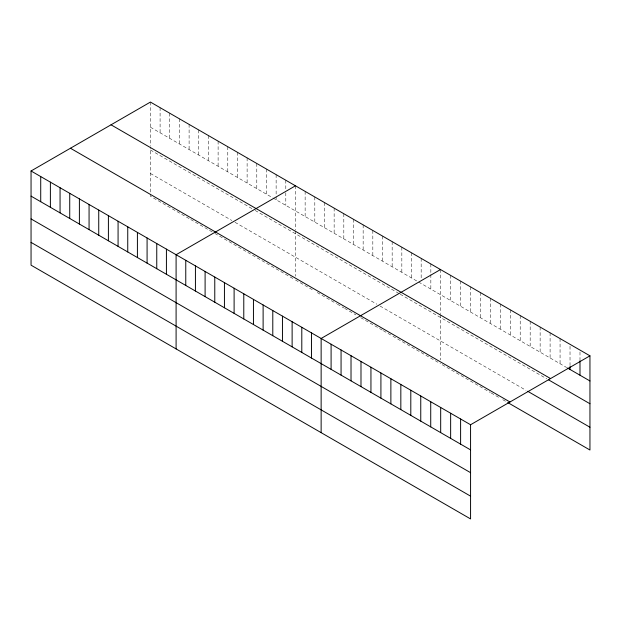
<?xml version="1.0" encoding="UTF-8"?>
<svg xmlns="http://www.w3.org/2000/svg" width="621" height="621" viewBox="0 0 621 621"><rect width="100%" height="100%" fill="white"/><g stroke="black" fill="none" stroke-linecap="round" stroke-linejoin="round"><path stroke-width="0.47" stroke-dasharray="3.1 2.33" d="M150.429 102.069L150.429 146.199M150.429 127.212L272.099 197.455M272.906 197.92L566.701 367.547M150.429 149.995L251.955 208.609M255.177 210.472L399.419 293.749M400.219 294.214L546.783 378.826M150.429 173.469L231.812 220.455M235.033 222.318L376.854 304.197M380.075 306.06L526.026 390.322M189.102 218.584L150.429 196.259L150.429 147.146M190.717 219.516L214.082 233.007M214.889 233.473L293.857 279.062M295.472 279.993L314.001 290.698M317.23 292.553L336.566 303.723M337.374 304.189L343.817 307.907M344.624 308.373L355.903 314.886M360.739 317.68L382.497 330.24M383.304 330.706L392.161 335.821M392.969 336.287L440.514 363.735M442.175 364.698L490.326 392.495M491.157 392.977L500.285 398.247M502.777 399.683L506.93 402.082M579.991 352.006L579.991 359.738M570.024 346.254L570.024 365.59M560.064 338.569L560.064 363.712M550.097 332.817L550.097 357.96M540.138 327.065L540.138 352.208M530.179 321.313L530.179 346.456M520.212 315.561L520.212 340.704M510.252 309.809L510.252 334.952M500.285 304.057L500.285 329.2M490.326 298.305L490.326 323.448M480.359 292.553L480.359 317.696M470.4 286.801L470.4 311.944M460.44 281.049L460.44 306.192M450.473 275.297L450.473 300.44M440.514 269.545L440.514 313.675M440.514 314.622L440.514 359.939M430.842 263.964L430.842 273.636M430.842 274.598L430.842 289.107M421.17 258.383L421.17 278.689M411.506 252.794L411.506 277.936M401.834 247.212L401.834 272.355M392.161 241.631L392.161 266.774M382.497 236.05L382.497 261.193M372.825 230.469L372.825 255.611M363.153 224.88L363.153 250.022M353.489 219.298L353.489 244.441M343.817 213.717L343.817 238.86M334.145 208.136L334.145 233.279M324.48 202.555L324.48 227.697M314.808 196.973L314.808 222.116M305.136 191.384L305.136 216.527M295.472 185.803L295.472 229.933M295.472 230.888L295.472 276.198M285.8 180.222L285.8 188.924M285.8 192.797L285.8 205.365M276.128 174.641L276.128 195.918M276.128 196.88L276.128 199.783M266.463 169.059L266.463 194.202M256.791 163.478L256.791 188.613M247.119 157.889L247.119 183.032M237.455 152.308L237.455 177.451M227.783 146.727L227.783 171.87M218.111 141.146L218.111 166.288M208.446 135.564L208.446 160.707M198.774 129.975L198.774 155.118M189.102 124.394L189.102 149.537M179.438 118.813L179.438 143.956M169.766 113.232L169.766 138.374M160.094 107.65L160.094 132.793"/><path stroke-width="0.93" d="M31.05 170.985L470.571 424.741L470.571 518.931L31.05 265.175L31.05 170.985L150.429 102.069L589.95 355.825L589.95 450.015L507.761 402.563M295.472 185.803L176.092 254.726L176.092 348.917M440.514 269.545L321.135 338.468L321.135 432.658M470.571 424.741L589.95 355.825M567.532 368.02L589.95 380.96M111.035 124.813L550.555 378.569M548.436 379.78L589.95 403.751M527.687 391.277L589.95 427.225M70.445 148.24L509.965 401.997M31.05 196.127L470.571 449.883M31.05 218.918L470.571 472.674M31.05 242.392L470.571 496.148M579.991 360.708L579.991 375.216M570.024 366.561L570.024 369.464M460.611 418.989L460.611 444.131M450.644 413.237L450.644 438.379M440.685 407.485L440.685 432.627M430.726 401.733L430.726 426.875M420.759 395.981L420.759 421.123M410.799 390.236L410.799 415.371M400.832 384.484L400.832 409.627M390.873 378.732L390.873 403.875M380.914 372.98L380.914 398.123M370.947 367.228L370.947 392.371M360.987 361.476L360.987 386.619M351.02 355.724L351.02 380.867M341.061 349.972L341.061 375.115M331.094 344.22L331.094 369.363M311.463 332.887L311.463 358.03M301.798 327.298L301.798 352.441M292.126 321.717L292.126 346.86M282.454 316.136L282.454 341.278M272.79 310.554L272.79 335.697M263.118 304.973L263.118 330.116M253.446 299.392L253.446 324.527M243.781 293.803L243.781 318.946M234.109 288.222L234.109 313.364M224.437 282.64L224.437 307.783M214.773 277.059L214.773 302.202M205.101 271.478L205.101 296.621M195.429 265.889L195.429 291.032M185.764 260.308L185.764 285.45M166.42 249.145L166.42 274.288M156.756 243.564L156.756 268.707M147.084 237.983L147.084 263.125M137.412 232.394L137.412 257.536M127.747 226.812L127.747 251.955M118.075 221.231L118.075 246.374M108.403 215.65L108.403 240.793M98.739 210.069L98.739 235.212M89.067 204.48L89.067 229.623M79.395 198.899L79.395 224.041M69.731 193.317L69.731 218.46M60.058 187.736L60.058 212.879M50.386 182.155L50.386 207.298M40.722 176.574L40.722 201.716"/></g></svg>
